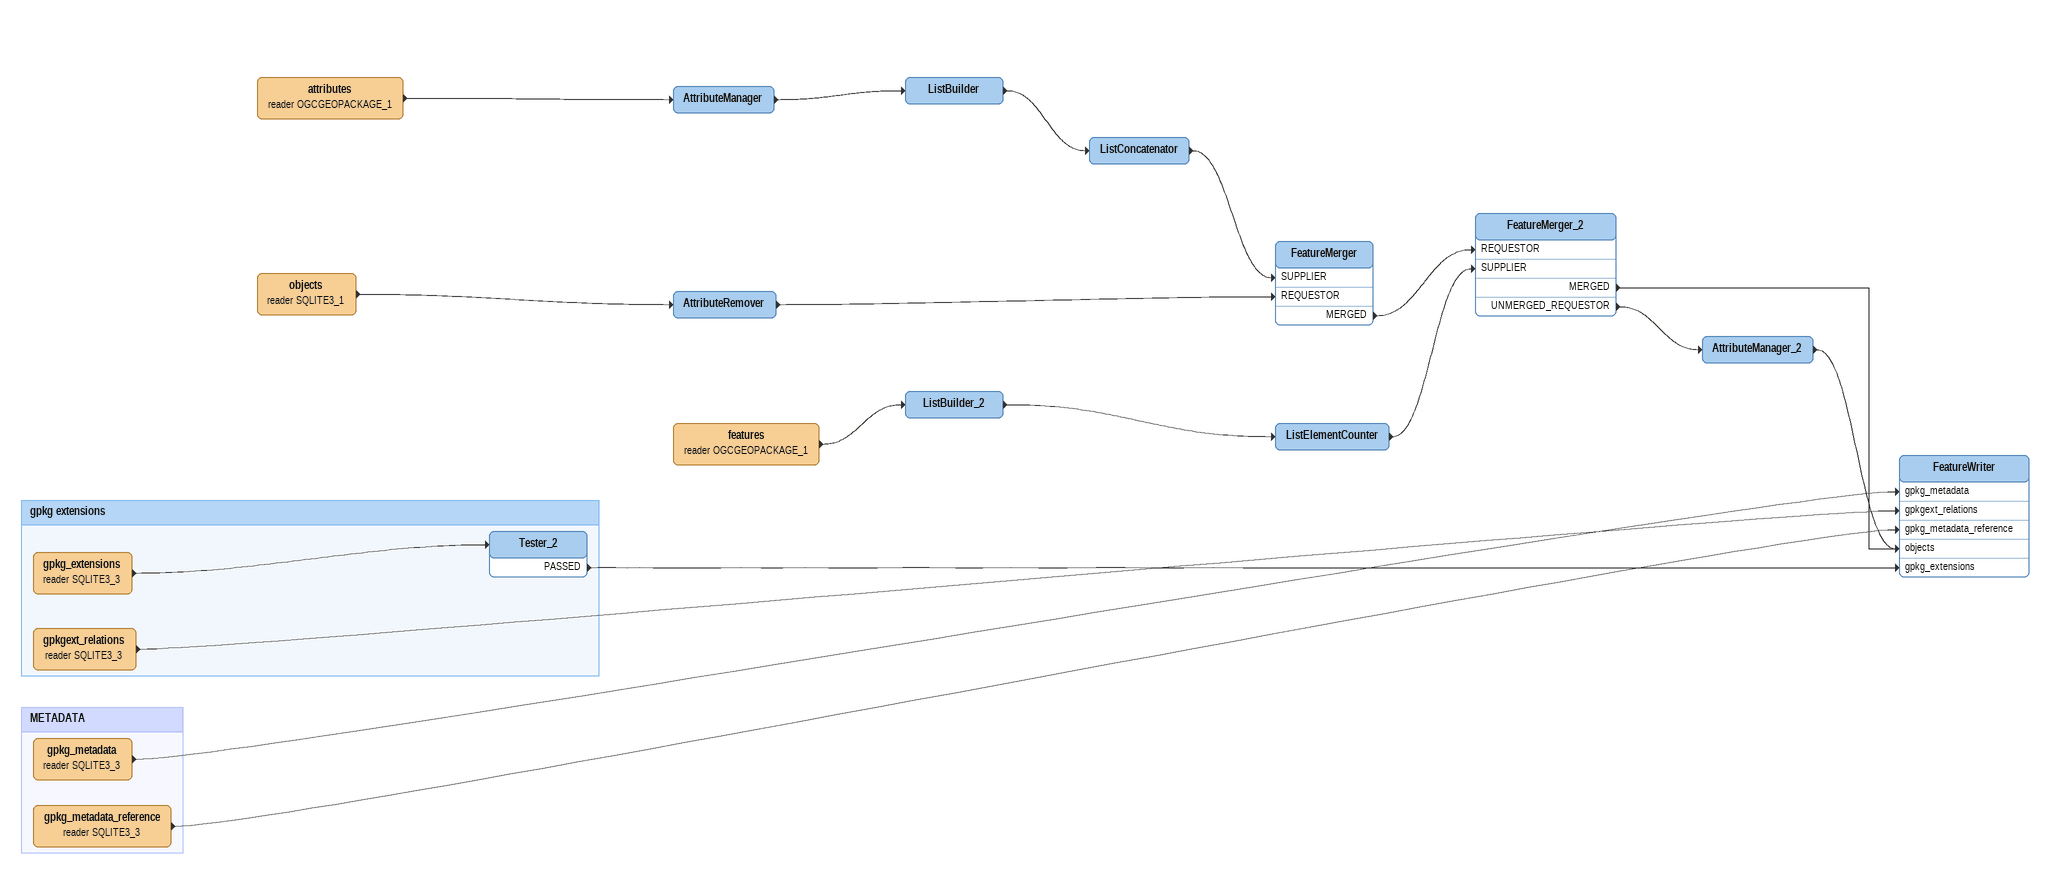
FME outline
attributes (reader OGCGEOPACKAGE_1)
    -> AttributeManager
AttributeManager
    -> ListBuilder
ListBuilder
    -> ListConcatenator
ListConcatenator
    -> FeatureMerger [SUPPLIER]
objects (reader SQLITE3_1)
    -> AttributeRemover
AttributeRemover
    -> FeatureMerger [REQUESTOR]
FeatureMerger
    MERGED -> FeatureMerger_2 [REQUESTOR]
features (reader OGCGEOPACKAGE_1)
    -> ListBuilder_2
ListBuilder_2
    -> ListElementCounter
ListElementCounter
    -> FeatureMerger_2 [SUPPLIER]
FeatureMerger_2
    MERGED -> FeatureWriter [objects]
    UNMERGED_REQUESTOR -> AttributeManager_2
AttributeManager_2
    -> FeatureWriter [objects]
FeatureWriter

Bookmark: gpkg extensions
gpkg_extensions (reader SQLITE3_3)
    -> Tester_2
Tester_2
    PASSED -> FeatureWriter [gpkg_extensions]
gpkgext_relations (reader SQLITE3_3)
    -> FeatureWriter [gpkgext_relations]

Bookmark: METADATA
gpkg_metadata (reader SQLITE3_3)
    -> FeatureWriter [gpkg_metadata]
gpkg_metadata_reference (reader SQLITE3_3)
    -> FeatureWriter [gpkg_metadata_reference]
